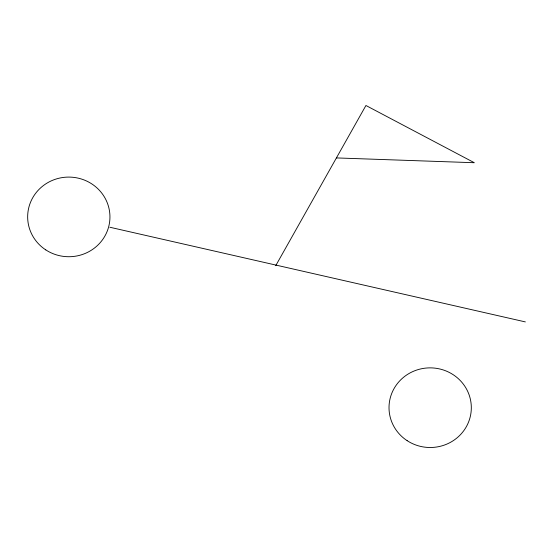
<?xml version="1.0" encoding="UTF-8"?>
<svg xmlns="http://www.w3.org/2000/svg" width="553" height="553" viewBox="0 0 553 553"><rect width="100%" height="100%" fill="white"/><g stroke="black" fill="none" stroke-linecap="round" stroke-linejoin="round"><path stroke-width="0.83" d="M275.726 265.696L365.934 105.492L474.343 162.727L336.411 157.923M109.86 227.248L525.35 321.908M407.139 440.665A41.15 39.816 0.8 0 0 471.218 410.52A41.15 39.816 0.8 0 0 412.151 371.872A41.15 39.816 0.8 0 0 407.139 440.665M45.775 249.887A41.15 39.823 0.8 0 0 109.847 219.741A41.15 39.823 0.8 0 0 50.779 181.094A41.15 39.823 0.8 0 0 45.775 249.887"/></g></svg>
